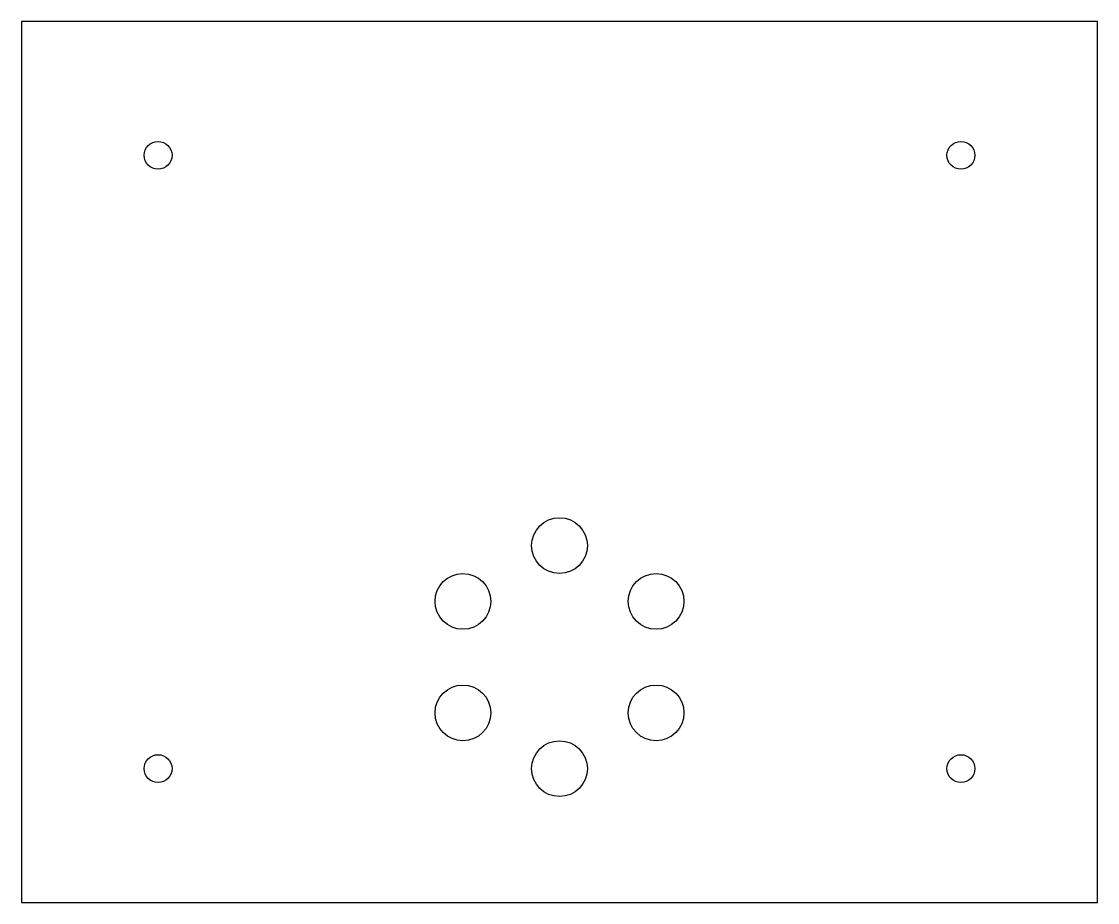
# Model space of a CAD drawing. Header units: millimetres. Extents: x 360 to 553, y 189 to 347.
import ezdxf

# ---------------------------------------------------------------- set-up
doc = ezdxf.new("R2010")
doc.units = ezdxf.units.MM

msp = doc.modelspace()

# ---------------------------------------------------------------- linework, layer by layer
at = {"color": 7, "linetype": 'Continuous', "lineweight": 25}
for p, q in [((359.75, 346.86), (359.75, 188.86)), ((552.75, 346.86), (359.75, 346.86)), ((552.75, 188.86), (552.75, 346.86)), ((359.75, 188.86), (552.75, 188.86))]:
    msp.add_line(p, q, dxfattribs=at)
for centre, radius in [((384.25, 322.86), 2.5), ((528.25, 322.86), 2.5), ((456.25, 252.86), 5), ((438.93, 242.86), 5), ((473.57, 242.86), 5), ((438.93, 222.86), 5), ((473.57, 222.86), 5), ((456.25, 212.86), 5), ((384.25, 212.86), 2.5), ((528.25, 212.86), 2.5)]:
    msp.add_circle(centre, radius, dxfattribs=at)

doc.saveas('drawing.dxf')
